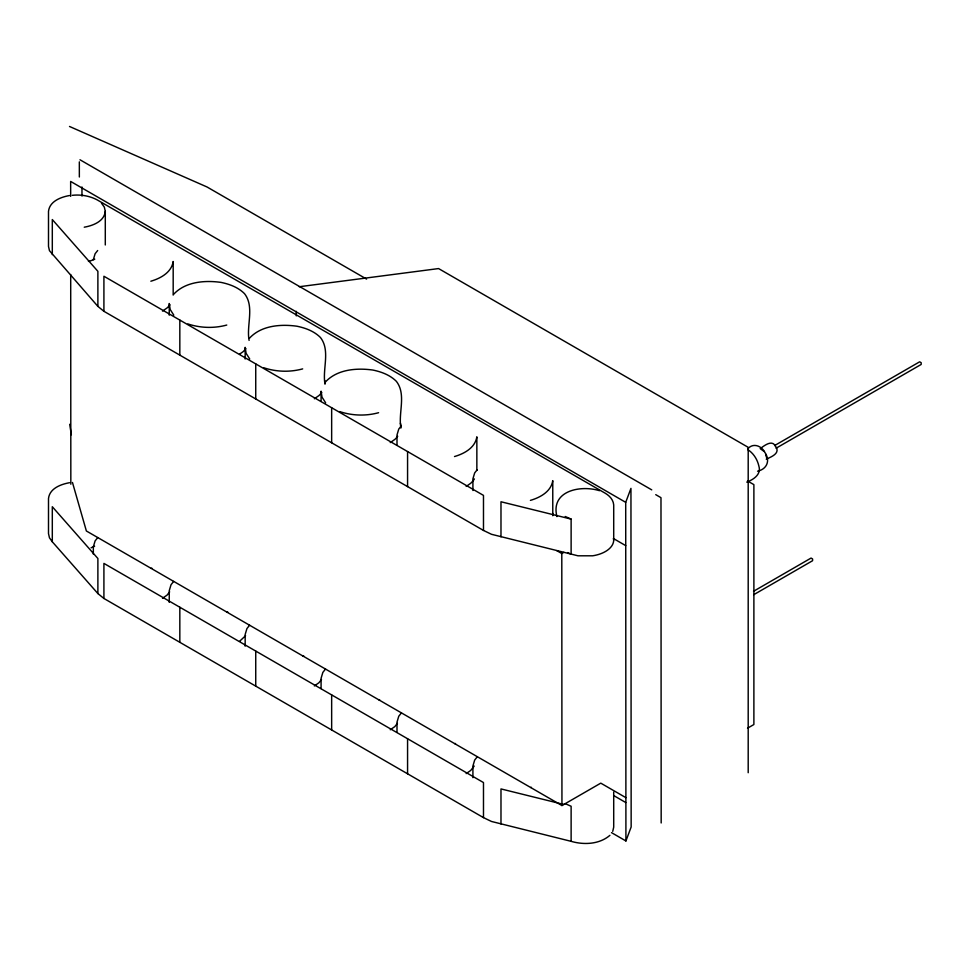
<?xml version="1.0" encoding="UTF-8"?>
<svg xmlns="http://www.w3.org/2000/svg" width="970" height="970" viewBox="0 0 970 970"><rect width="100%" height="100%" fill="white"/><g stroke="black" fill="none" stroke-linecap="round" stroke-linejoin="round"><path stroke-width="1.45" d="M93.338 554.149L93.338 546.837L95.108 540.908L97.764 537.574M97.885 593.555L97.885 558.49L52.307 506.728L52.307 541.793L97.885 593.555L103.911 598.466L483.484 817.625L491.499 821.469L571.124 841.329C583.952 845.088 599.387 844.361 609.912 835.34M103.911 598.466L103.911 563.4L483.484 782.56L483.484 817.625M105.293 244.973L105.293 211.363L104.323 207.119L101.486 203.166M169.253 602.358L169.253 590.669L171.023 584.74L173.678 581.406M179.826 642.298L179.826 607.232M245.167 646.19L245.167 634.501L246.938 628.56L249.605 625.226M255.74 686.129L255.74 651.064M321.082 688.554L321.082 678.333L322.852 672.392L325.52 669.057M331.655 729.961L331.655 694.896M556.925 516.586C550.317 490.42 581.054 484.854 599.508 490.711M571.124 841.329L571.124 806.264L565.243 803.669M613.707 792.078L613.707 827.143L612.737 831.375M105.293 211.363C104.19 221.487 92.938 225.646 84.245 227.198M93.338 259.669L95.108 253.74L97.667 250.527M625.917 840.966L625.711 502.339L630.949 488.371L631.155 826.986L625.917 840.966L611.512 832.636M173.594 294.346C185.306 281.615 204.803 280.124 221.039 282.391C229.647 284.174 238.208 287.35 244.537 293.68C254.722 306.835 246.259 325.35 249.096 340.397M249.508 338.178C261.221 325.447 280.718 323.956 296.953 326.223C305.574 328.005 314.122 331.182 320.464 337.512C330.637 350.667 322.173 369.182 325.011 384.217M325.423 382.01C337.136 369.279 356.633 367.788 372.868 370.043C381.489 371.837 390.037 375.014 396.378 381.343C406.551 394.499 398.088 413.014 400.925 428.049M169.665 591.858L167.046 595.131L162.511 598.272M401.337 425.842L398.767 429.055L396.997 434.996L396.997 445.218M245.58 635.689L239.566 641.315M477.252 469.674L474.682 472.887L472.911 478.816L472.911 490.505M321.494 679.521L318.875 682.795L314.353 685.935M401.434 712.889L398.767 716.224L396.997 722.153L396.997 732.386M397.409 723.341L394.79 726.627L390.267 729.767M477.349 756.721L474.682 760.056L472.911 765.985L472.911 777.673M474.197 766.082L470.705 770.459L466.182 773.599M162.511 311.103L167.046 307.963A39.952 23.074 0 0 0 169.968 304.762M239.566 354.147L242.961 351.795A39.952 23.074 0 0 0 245.883 348.594M314.353 398.767L318.875 395.627A39.952 23.074 0 0 0 321.797 392.413M390.267 442.587L394.79 439.458A39.952 23.074 0 0 0 397.712 436.245M466.182 486.419L470.705 483.278A39.952 23.074 0 0 0 474.403 478.95M556.695 550.596L561.8 553.543L563.837 552.366M747.906 448.673C753.52 442.284 762.044 446.248 765.112 452.796C770.289 460.544 767.124 469.08 757.57 471.214M760.165 448.625C764.542 445.521 772.29 439.119 775.77 446.649C780.547 453.426 771.126 456.931 766.264 459.162M774.581 445.57L919.657 361.81L921.185 362.695L921.185 364.453L776.097 448.213M746.767 482.138C753.641 479.532 761.62 474.306 758.807 465.806C757.279 459.295 753.435 453.184 747.724 449.583M753.557 591.276L811.065 558.065L812.593 558.95L812.593 560.708L753.775 594.671M72.471 482.478L86.378 530.99L561.945 805.561L600.782 783.142L625.893 797.667M747.53 728.191L753.884 724.529L753.884 484.636L747.518 480.962M91.095 547.795L94.624 546.231M69.549 195.528C60.855 197.08 49.591 201.251 48.5 211.363L48.5 246.428L49.47 250.672L97.885 306.375L103.911 311.297L483.484 530.444L491.499 534.3L577.962 555.798L592.67 555.798A28.397 16.393 0 0 0 613.707 539.963L613.707 504.909C613.307 499.78 609.645 495.864 605.389 493.318L96.976 199.771C89.434 195.843 80.716 194.376 72.289 195.322M69.549 482.708C60.855 484.26 49.591 488.419 48.5 498.531L48.5 533.597L49.47 537.841L52.307 541.793M150.847 281.215C160.535 278.414 171.532 272.461 173.181 261.5L173.181 295.098M226.762 325.047C214.03 328.527 200.353 328.09 187.84 323.919M302.676 368.879C289.945 372.359 276.268 371.922 263.755 367.751M378.591 412.711C365.86 416.191 352.183 415.742 339.67 411.583M454.506 456.543C464.193 453.73 475.191 447.788 476.852 436.815L476.852 470.426M151.065 568.335L151.853 568.178M530.42 500.374C540.108 497.561 551.105 491.608 552.767 480.647L552.767 515.713A39.952 23.074 0 0 0 552.706 513.3M226.98 612.167L227.768 611.997M302.895 655.999L303.683 655.829M378.809 699.831L379.597 699.661M454.724 743.663L455.512 743.493M530.638 787.495L531.427 787.325M299.269 286.732L438.573 268.569L748.197 447.328L748.197 772.726M567.596 552.597L571.124 554.161L571.124 519.096L500.981 501.769L500.981 536.822M563.837 804.469L500.981 788.925L500.981 823.991M760.916 449.134L764.178 451.523M69.5 126.464L207.034 186.98L366.599 279.105M565.243 516.501L571.124 519.096M79.989 159.771L651.743 489.874M655.732 494.651L660.982 497.683L661.176 822.972M613.949 795.703L625.759 802.529M625.711 502.339L70.652 181.438L70.664 196.376M625.735 545.637L613.379 538.495L613.707 539.963M325.641 402.805L322.028 397.154L321.082 391.165L321.082 401.386M249.726 358.973L246.113 353.322L245.167 347.333L245.167 359.021M173.812 315.153L170.199 309.503L169.253 303.501L169.253 315.189M765.754 454.251L766.336 457.064M69.694 424.302L71.344 434.778M561.8 553.543L561.945 805.561M296.286 311.334L296.299 315.868M81.965 187.004L81.977 196.073M79.334 161.869L79.346 177.001M70.701 274.534L70.834 484.224M483.484 530.444L483.484 495.391L103.911 276.244L103.911 311.297M407.57 451.559L407.57 486.613M407.57 738.728L407.57 773.793M331.655 407.727L331.655 442.793M255.74 363.895L255.74 398.961M179.826 320.064L179.826 355.129M97.885 306.375L97.885 271.321L52.307 219.559L52.307 254.625M94.769 259.172A28.397 16.393 0 0 1 88.452 261.403M324.768 380.604A39.952 23.074 0 0 1 325.047 383.017M400.392 423.235A39.952 23.074 0 0 1 400.962 426.849"/></g></svg>
